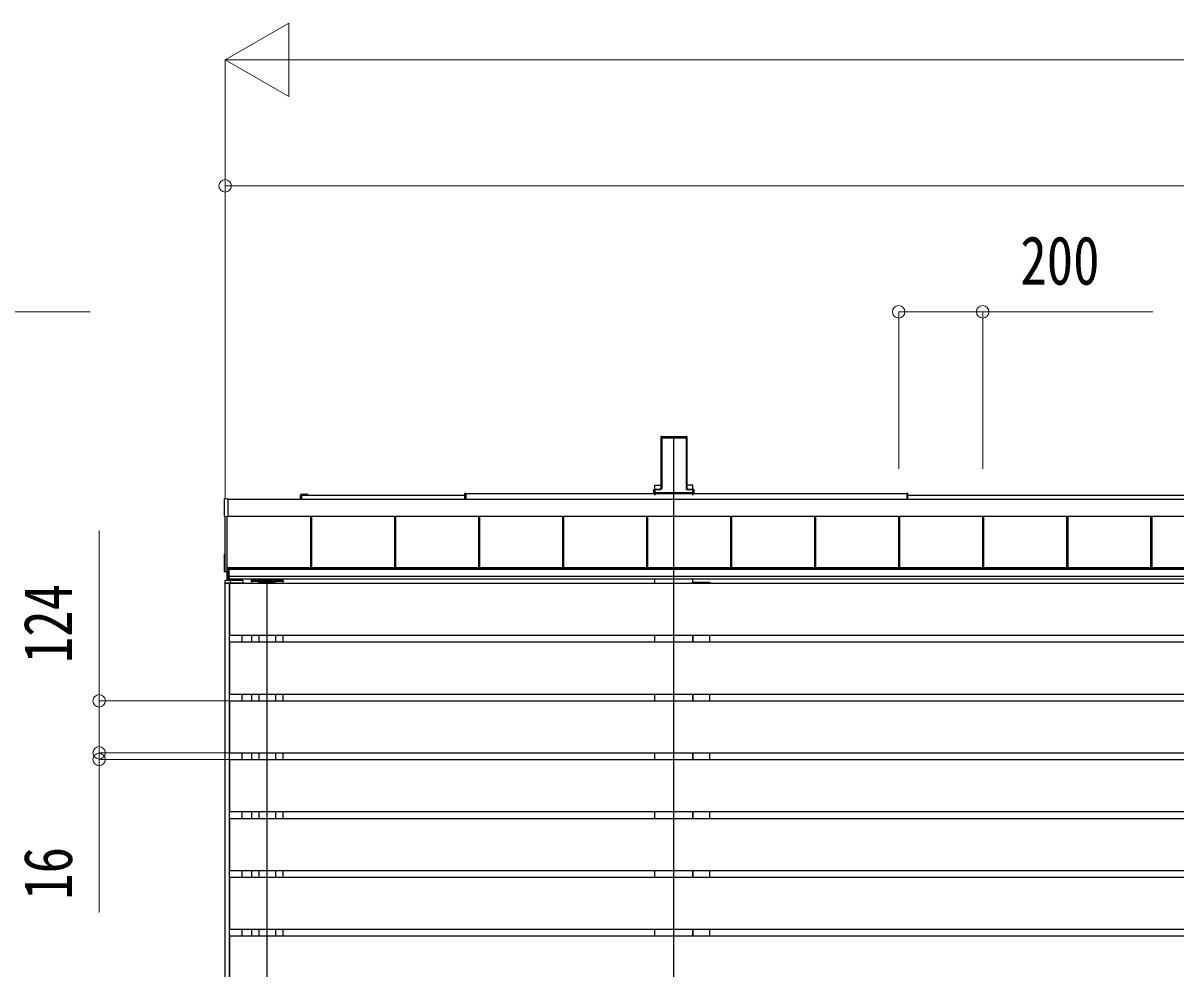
# Model space of a CAD drawing. Units: millimetres, scale not verified. Extents: x -14718 to 14718, y -10397 to 10401.
# Drawn here: x -8663 to -5918, y -3760 to -1508 of the extents above; entities that cross this region are included whole.
import ezdxf
from ezdxf.enums import TextEntityAlignment as Align

# ---------------------------------------------------------------- set-up
doc = ezdxf.new("R2010")
doc.units = ezdxf.units.MM
doc.header["$LTSCALE"] = 50
doc.layers.add('0-4_YKK_12', color=2, linetype='Continuous')
doc.layers.add('0-6_YKK_A1', color=4, linetype='Continuous')
doc.layers.add('0-7_YKK_D', color=6, linetype='Continuous', lineweight=18)
doc.styles.add('ＭＳ ゴシック', font='')
doc.styles.get('ＭＳ ゴシック').set_extended_font_data('MS Gothic')

msp = doc.modelspace()

# ---------------------------------------------------------------- linework, layer by layer
at = {"layer": '0-4_YKK_12'}
for p, q in [((-7113.33, -6081.6), (-7113.33, -2493.01)), ((-8081.33, -6081.6), (-8081.32, -2834.1))]:
    msp.add_line(p, q, dxfattribs=at)
at = {"layer": '0-6_YKK_A1'}
for p, q in [((-7144.22, -2492.51), (-7144.56, -2498.01)), ((-7143.78, -2492.98), (-7144.22, -2492.51)), ((-7143.72, -2492.04), (-7141.68, -2492.04)), ((-7143.72, -2492.04), (-7143.28, -2492.51)), ((-7143.7, -2608.98), (-7143.7, -2493.86)), ((-7143.2, -2493.54), (-7143.2, -2608.66)), ((-7141.37, -2492.37), (-7141.68, -2492.04)), ((-7141.37, -2492.37), (-7085.29, -2492.37)), ((-7140.83, -2495.51), (-7085.83, -2495.51)), ((-7140.83, -2616.87), (-7140.83, -2495.51)), ((-7085.29, -2492.37), (-7084.98, -2492.04)), ((-7084.98, -2492.04), (-7082.94, -2492.04)), ((-7083.45, -2608.66), (-7083.45, -2493.54)), ((-7083.38, -2492.51), (-7082.94, -2492.04)), ((-7082.96, -2493.86), (-7082.96, -2608.98)), ((-7082.44, -2492.51), (-7082.88, -2492.98)), ((-7082.44, -2492.51), (-7082.09, -2498.01)), ((-7144.58, -2498.36), (-7144.58, -2615.03)), ((-7082.08, -2498.36), (-7082.08, -2615.03)), ((-8001.83, -2641.93), (-8001.83, -2631.96)), ((-7999.33, -2629.46), (-7991.79, -2629.46)), ((-7999.33, -2631.96), (-7610.79, -2631.96)), ((-7999.33, -2632.26), (-7999.33, -2641.93)), ((-7985.58, -2631.96), (-7999.03, -2631.96)), ((-7990.87, -2629.46), (-7985.58, -2629.46)), ((-7610.79, -2641.95), (-7610.79, -2628.45)), ((-7608.29, -2627.86), (-6558.29, -2627.86)), ((-7608.29, -2627.86), (-7608.29, -2641.95)), ((-7161.2, -2625.78), (-7161.2, -2626.28)), ((-7161.2, -2626.28), (-7160.73, -2626.28)), ((-7160.73, -2625.78), (-7160.73, -2618.9)), ((-7158.74, -2625.78), (-7160.73, -2625.78)), ((-7160.73, -2625.78), (-7160.73, -2626.28)), ((-7158.74, -2626.28), (-7160.73, -2626.28)), ((-7160.7, -2617.94), (-7145.69, -2617.94)), ((-7158.74, -2618.99), (-7158.74, -2625.78)), ((-7145.16, -2618.99), (-7158.74, -2618.99)), ((-7158.74, -2625.78), (-7067.92, -2625.78)), ((-7158.74, -2626.28), (-7067.92, -2626.28)), ((-7158.73, -2625.78), (-7158.73, -2626.28)), ((-7158.53, -2608.6), (-7144.58, -2608.6)), ((-7158.53, -2617.94), (-7158.53, -2608.6)), ((-7158.53, -2631.96), (-7158.53, -2626.28)), ((-7158.33, -2626.28), (-7158.33, -2631.96)), ((-7157.33, -2625.94), (-7069.33, -2625.94)), ((-7144.59, -2615.39), (-7144.69, -2617)), ((-7144.17, -2617.55), (-7143.79, -2611.46)), ((-7143.29, -2611.49), (-7143.67, -2617.58)), ((-7082.99, -2617.58), (-7083.36, -2611.49)), ((-7082.87, -2611.46), (-7082.49, -2617.55)), ((-7068.13, -2608.6), (-7082.08, -2608.6)), ((-7082.06, -2615.39), (-7081.96, -2617)), ((-7081.49, -2618.49), (-7067.92, -2618.49)), ((-7067.92, -2618.99), (-7081.49, -2618.99)), ((-7080.97, -2617.94), (-7065.96, -2617.94)), ((-7068.33, -2626.28), (-7068.33, -2631.96)), ((-7068.13, -2617.94), (-7068.13, -2608.6)), ((-7068.13, -2631.96), (-7068.13, -2626.28)), ((-7067.92, -2618.49), (-7067.92, -2618.99)), ((-7067.92, -2625.78), (-7067.92, -2618.99)), ((-7065.92, -2625.78), (-7067.92, -2625.78)), ((-7067.92, -2625.78), (-7067.92, -2626.28)), ((-7065.92, -2626.28), (-7067.92, -2626.28)), ((-7065.92, -2618.9), (-7065.92, -2625.78)), ((-7065.92, -2625.78), (-7065.92, -2626.28)), ((-7065.46, -2626.28), (-7065.92, -2626.28)), ((-7065.46, -2625.78), (-7065.46, -2626.28)), ((-6558.29, -2627.86), (-6558.29, -2641.95)), ((-6555.79, -2641.95), (-6555.79, -2628.45)), ((-6555.79, -2631.96), (-4810.79, -2631.96)), ((-8182.83, -2682.37), (-8182.83, -2641.35)), ((-8174.83, -2641.93), (-3176.13, -2641.93)), ((-8174.83, -2683.64), (-8182.36, -2683.18)), ((-8181.33, -2813.54), (-8181.33, -2683.24)), ((-8176.33, -2831.57), (-8176.33, -2683.55)), ((-8174.83, -2681.87), (-3176.13, -2681.87)), ((-8174.83, -2682.11), (-3176.13, -2682.11)), ((-8174.83, -2683.14), (-8174.83, -2683.64)), ((-7977.83, -2804.3), (-7977.83, -2682.11)), ((-7977.43, -2804.3), (-7977.43, -2682.11)), ((-7974.83, -2804.3), (-7974.83, -2682.11)), ((-7777.83, -2804.3), (-7777.83, -2682.11)), ((-7775.23, -2804.3), (-7775.23, -2682.11)), ((-7774.83, -2804.3), (-7774.83, -2682.11)), ((-7577.83, -2804.3), (-7577.83, -2682.11)), ((-7575.23, -2804.3), (-7575.23, -2682.11)), ((-7574.83, -2804.3), (-7574.83, -2682.11)), ((-7377.83, -2804.3), (-7377.83, -2682.11)), ((-7375.23, -2804.3), (-7375.23, -2682.11)), ((-7374.83, -2804.3), (-7374.83, -2682.11)), ((-7177.83, -2804.3), (-7177.83, -2682.11)), ((-7175.23, -2804.3), (-7175.23, -2682.11)), ((-7174.83, -2804.3), (-7174.83, -2682.11)), ((-6977.83, -2804.3), (-6977.83, -2682.11)), ((-6975.23, -2804.3), (-6975.23, -2682.11)), ((-6974.83, -2804.3), (-6974.83, -2682.11)), ((-6777.83, -2804.3), (-6777.83, -2682.11)), ((-6775.23, -2804.3), (-6775.23, -2682.11)), ((-6774.83, -2804.3), (-6774.83, -2682.11)), ((-6577.83, -2804.3), (-6577.83, -2682.11)), ((-6575.23, -2804.3), (-6575.23, -2682.11)), ((-6574.83, -2804.3), (-6574.83, -2682.11)), ((-6377.83, -2804.3), (-6377.83, -2682.11)), ((-6375.23, -2804.3), (-6375.23, -2682.11)), ((-6374.83, -2804.3), (-6374.83, -2682.11)), ((-6177.83, -2804.3), (-6177.83, -2682.11)), ((-6175.23, -2804.3), (-6175.23, -2682.11)), ((-6174.83, -2804.3), (-6174.83, -2682.11)), ((-5977.83, -2804.3), (-5977.83, -2682.11)), ((-5975.23, -2804.3), (-5975.23, -2682.11)), ((-5974.83, -2804.3), (-5974.83, -2682.11)), ((-8182.83, -2813.92), (-8182.83, -2772.89)), ((-8182.36, -2772.4), (-8181.33, -2772.33)), ((-8176.33, -2815.09), (-8182.36, -2814.72)), ((-8181.33, -2813.54), (-8176.33, -2813.54)), ((-8176.33, -2804.04), (-8172.83, -2804.04)), ((-8172.83, -2826.48), (-8176.33, -2826.48)), ((-8172.83, -2804.3), (-3176.13, -2804.3)), ((-8172.83, -2806.31), (-3176.13, -2806.31)), ((-8172.83, -2808.11), (-3176.13, -2808.11)), ((-8172.83, -2808.11), (-3176.13, -2808.11)), ((-8172.83, -2825.08), (-3176.13, -2825.08)), ((-8181.33, -2841.6), (-8181.33, -2835.1)), ((-8181.33, -5205.6), (-8181.33, -2841.6)), ((-8181.33, -2841.6), (-8141.33, -2841.6)), ((-8180.33, -2841.6), (-8181.33, -2841.6)), ((-8180.33, -2834.1), (-8170.42, -2834.1)), ((-8176.33, -2833.09), (-8172.83, -2833.09)), ((-8172.83, -2831.57), (-3176.13, -2831.57)), ((-8171.33, -5205.6), (-8171.33, -2841.6)), ((-8170.83, -2841.6), (-3181.83, -2841.6)), ((-8170.83, -2841.6), (-8170.83, -2965.6)), ((-8168.42, -2834.1), (-8170.42, -2834.1)), ((-8168.02, -2841.6), (-8169.02, -2841.6)), ((-8168.42, -2834.1), (-8140.42, -2834.1)), ((-8119.32, -2836.6), (-8119.24, -2835.05)), ((-8119.32, -2836.6), (-8043.32, -2836.6)), ((-8118.83, -2836.6), (-8118.83, -2841.6)), ((-8118.83, -2836.6), (-8043.83, -2836.6)), ((-8118.24, -2834.1), (-8044.4, -2834.1)), ((-8060.83, -2841.6), (-8101.83, -2841.6)), ((-8101.33, -2841.6), (-8061.33, -2841.6)), ((-8060.83, -2841.6), (-8060.83, -2839.6)), ((-8043.83, -2836.6), (-8043.83, -2841.6)), ((-8043.4, -2835.05), (-8043.32, -2836.6)), ((-7158.53, -2841.6), (-7158.53, -2831.57)), ((-7027.63, -2841.6), (-7068.63, -2841.6)), ((-7068.13, -2841.6), (-7068.13, -2831.57)), ((-7068.13, -2841.6), (-7028.13, -2841.6)), ((-7027.63, -2841.6), (-7027.63, -2839.6)), ((-8170.83, -2965.6), (-3181.83, -2965.6)), ((-8170.83, -2981.6), (-3181.83, -2981.6)), ((-8170.83, -2981.6), (-8170.83, -3105.6)), ((-8141.33, -2981.6), (-8141.33, -2965.6)), ((-8118.83, -2965.6), (-8118.83, -2981.6)), ((-8101.33, -2965.6), (-8101.33, -2981.6)), ((-8061.33, -2965.6), (-8061.33, -2981.6)), ((-8043.83, -2965.6), (-8043.83, -2981.6)), ((-7158.53, -2981.6), (-7158.53, -2965.6)), ((-7068.13, -2981.6), (-7068.13, -2965.6)), ((-7068.13, -2965.6), (-7068.13, -2981.6)), ((-7028.13, -2965.6), (-7028.13, -2981.6)), ((-8170.83, -3105.6), (-3181.83, -3105.6)), ((-8170.83, -3121.6), (-3181.83, -3121.6)), ((-8170.83, -3121.6), (-8170.83, -3245.6)), ((-8141.33, -3121.6), (-8141.33, -3105.6)), ((-8118.83, -3105.6), (-8118.83, -3121.6)), ((-8101.33, -3105.6), (-8101.33, -3121.6)), ((-8061.33, -3105.6), (-8061.33, -3121.6)), ((-8043.83, -3105.6), (-8043.83, -3121.6)), ((-7158.53, -3121.6), (-7158.53, -3105.6)), ((-7068.13, -3121.6), (-7068.13, -3105.6)), ((-7068.13, -3105.6), (-7068.13, -3121.6)), ((-7028.13, -3105.6), (-7028.13, -3121.6)), ((-8170.83, -3245.6), (-3181.83, -3245.6)), ((-8170.83, -3261.6), (-3181.83, -3261.6)), ((-8170.83, -3261.6), (-8170.83, -3385.6)), ((-8141.33, -3261.6), (-8141.33, -3245.6)), ((-8118.83, -3245.6), (-8118.83, -3261.6)), ((-8101.33, -3245.6), (-8101.33, -3261.6)), ((-8061.33, -3245.6), (-8061.33, -3261.6)), ((-8043.83, -3245.6), (-8043.83, -3261.6)), ((-7158.53, -3261.6), (-7158.53, -3245.6)), ((-7068.13, -3261.6), (-7068.13, -3245.6)), ((-7068.13, -3245.6), (-7068.13, -3261.6)), ((-7028.13, -3245.6), (-7028.13, -3261.6)), ((-8170.83, -3385.6), (-3181.83, -3385.6)), ((-8170.83, -3401.6), (-3181.83, -3401.6)), ((-8170.83, -3401.6), (-8170.83, -3525.6)), ((-8141.33, -3401.6), (-8141.33, -3385.6)), ((-8118.83, -3385.6), (-8118.83, -3401.6)), ((-8101.33, -3385.6), (-8101.33, -3401.6)), ((-8061.33, -3385.6), (-8061.33, -3401.6)), ((-8043.83, -3385.6), (-8043.83, -3401.6)), ((-7158.53, -3401.6), (-7158.53, -3385.6)), ((-7068.13, -3401.6), (-7068.13, -3385.6)), ((-7068.13, -3385.6), (-7068.13, -3401.6)), ((-7028.13, -3385.6), (-7028.13, -3401.6)), ((-8170.83, -3525.6), (-3181.83, -3525.6)), ((-8141.33, -3541.6), (-8141.33, -3525.6)), ((-8118.83, -3525.6), (-8118.83, -3541.6)), ((-8101.33, -3525.6), (-8101.33, -3541.6)), ((-8061.33, -3525.6), (-8061.33, -3541.6)), ((-8043.83, -3525.6), (-8043.83, -3541.6)), ((-7158.53, -3541.6), (-7158.53, -3525.6)), ((-7068.13, -3541.6), (-7068.13, -3525.6)), ((-7068.13, -3525.6), (-7068.13, -3541.6)), ((-7028.13, -3525.6), (-7028.13, -3541.6)), ((-8170.83, -3541.6), (-3181.83, -3541.6)), ((-8170.83, -3541.6), (-8170.83, -3665.6)), ((-8170.83, -3665.6), (-3181.83, -3665.6)), ((-8141.33, -3681.6), (-8141.33, -3665.6)), ((-8118.83, -3665.6), (-8118.83, -3681.6)), ((-8101.33, -3665.6), (-8101.33, -3681.6)), ((-8061.33, -3665.6), (-8061.33, -3681.6)), ((-8043.83, -3665.6), (-8043.83, -3681.6)), ((-7158.53, -3681.6), (-7158.53, -3665.6)), ((-7068.13, -3681.6), (-7068.13, -3665.6)), ((-7068.13, -3665.6), (-7068.13, -3681.6)), ((-7028.13, -3665.6), (-7028.13, -3681.6)), ((-8170.83, -3681.6), (-3181.83, -3681.6)), ((-8170.83, -3681.6), (-8170.83, -3805.6))]:
    msp.add_line(p, q, dxfattribs=at)
for points in [[(-7609.86, -2627.45), (-7608.29, -2627.36), (-7608.29, -2628.35), (-7608.29, -2641.95)], [(-7161.2, -2618.43), (-7161.2, -2625.78), (-7160.73, -2625.78)], [(-7158.74, -2618.99), (-7158.74, -2618.49), (-7145.16, -2618.49)], [(-7065.46, -2618.43), (-7065.46, -2625.78), (-7065.92, -2625.78)], [(-6556.73, -2627.45), (-6558.29, -2627.36), (-6558.29, -2628.35), (-6558.29, -2641.95)], [(-8182.36, -2640.85), (-8174.83, -2640.39), (-8174.83, -2640.89), (-8174.83, -2683.14)], [(-8176.33, -2804.04), (-8176.33, -2826.48), (-8176.33, -2833.09)], [(-8173.33, -2804.04), (-8173.33, -2826.48), (-8173.33, -2833.09)], [(-8172.83, -2804.04), (-8172.83, -2826.48), (-8172.83, -2833.09)], [(-8169.42, -2835.04), (-8169.02, -2841.6), (-8170.02, -2841.6), (-8180.33, -2841.6)], [(-8139.42, -2835.04), (-8139.02, -2841.6), (-8140.02, -2841.6), (-8168.02, -2841.6)], [(-8101.83, -2841.6), (-8101.83, -2839.6), (-8060.83, -2839.6)], [(-7068.63, -2841.6), (-7068.63, -2839.6), (-7027.63, -2839.6)]]:
    msp.add_lwpolyline(points, dxfattribs=at)
for centre, radius, start, end in [((-7999.33, -2631.96), 2.5, 90, 180), ((-7999.03, -2632.26), 0.3, 90, 180), ((-7991.79, -2629.66), 0.2, 23.57818, 90), ((-7991.33, -2629.46), 0.3, 203.57818, 336.42182), ((-7990.87, -2629.66), 0.2, 90, 156.42182), ((-7985.58, -2630.71), 1.25, 270, 90), ((-7609.79, -2628.45), 1, 93.5, 180), ((-7160.23, -2618.9), 0.501, 90.24971, 179.75029), ((-7066.42, -2618.9), 0.501, 0.24971, 89.75029), ((-6556.79, -2628.45), 1, 0, 86.5), ((-8182.33, -2641.35), 0.497, 93.16944, 179.94772), ((-8181.96, -2682.41), 0.873, 177.74142, 242.53793), ((-8182.33, -2772.89), 0.497, 93.16944, 179.94772), ((-8181.96, -2813.95), 0.873, 177.74142, 242.53793), ((-8180.33, -2835.1), 1, 90, 180), ((-8170.42, -2835.1), 1, 3.5, 90), ((-8140.42, -2835.1), 1, 3.5, 90), ((-8118.24, -2835.1), 1, 90, 177), ((-8044.4, -2835.1), 1, 3, 90)]:
    msp.add_arc(centre, radius, start, end, dxfattribs=at)
for centre, major_axis, ratio, start_param, end_param in [((-7143.72, -2492.54), (0.346, -0.364), 0.996462, 2.3838095, 3.8892836), ((-7144, -2496.01), (0.22, 3.04), 0.070684, 5.5043854, 6.2286971), ((-7143.51, -2496.04), (0.22, 3.54), 0.060877, 5.5025319, 6.2268436), ((-7083.15, -2496.04), (-0.22, 3.54), 0.060877, 0.0563417, 0.7806534), ((-7082.65, -2496.01), (-0.22, 3.04), 0.070684, 0.0544883, 0.7787999), ((-7082.94, -2492.54), (-0.346, -0.364), 0.996462, 2.3939017, 3.8993758), ((-7144.53, -2498.01), (0.031, 0.5), 0.061627, 1.5746234, 2.3600215), ((-7082.12, -2498.01), (-0.031, 0.5), 0.061627, 3.9231638, 4.7085619), ((-7160.7, -2618.44), (0.355, -0.355), 0.99628, 2.358058, 3.9251274), ((-7158.74, -2618.89), (2, 0), 0.045872, 3.2026792, 4.712389), ((-7158.74, -2618.4), (1.5, 0), 0.061163, 3.2026792, 4.712389), ((-7145.69, -2616.93), (0.691, -0.728), 0.996462, 5.5254021, 7.0308762), ((-7145.17, -2617.48), (-0.693, 0.73), 0.992955, 2.3838095, 3.8892836), ((-7145.17, -2617.48), (1.04, -1.09), 0.996462, 5.5254021, 7.0308762), ((-7144.62, -2615.39), (0.031, 0.5), 0.061627, 4.716216, 5.5016142), ((-7144, -2611.46), (0.22, 3.5), 0.061627, 4.716216, 5.5016142), ((-7143.51, -2611.49), (0.22, 4), 0.053972, 4.7153191, 5.5007173), ((-7083.15, -2611.49), (-0.22, 4), 0.053972, 0.782468, 1.5678662), ((-7081.49, -2617.48), (-1.04, -1.09), 0.996462, 5.5354944, 7.0409685), ((-7082.65, -2611.46), (-0.22, 3.5), 0.061627, 0.7815711, 1.5669693), ((-7081.49, -2617.48), (0.693, 0.73), 0.992955, 2.3939017, 3.8993758), ((-7082.03, -2615.39), (-0.031, 0.5), 0.061627, 0.7815711, 1.5669693), ((-7080.96, -2616.93), (-0.691, -0.728), 0.996462, 5.5354944, 7.0409685), ((-7067.92, -2618.4), (1.5, 0), 0.061163, 4.712389, 6.2220988), ((-7067.92, -2618.89), (2, 0), 0.045872, 4.712389, 6.2220988), ((-7065.96, -2618.44), (-0.355, -0.355), 0.99628, 2.358058, 3.9251274)]:
    msp.add_ellipse(centre, major_axis=major_axis, ratio=ratio, start_param=start_param, end_param=end_param, dxfattribs=at)
at = {"layer": '0-7_YKK_D', "color": 1}
for p, q in [((-8181.33, -1595.51), (-8029.77, -1508.01)), ((-8029.77, -1683.01), (-8029.77, -1508.01)), ((-8181.33, -2620.53), (-8181.33, -1594.51)), ((-8181.33, -1595.51), (-8029.77, -1683.01)), ((-8181.33, -1595.51), (-7878.22, -1595.51)), ((-8006.33, -1595.51), (1656.67, -1595.51))]:
    msp.add_line(p, q, dxfattribs=at)
at = {"layer": '0-7_YKK_D'}
for p, q in [((-8181.33, -2640.95), (-8181.33, -1894.51)), ((-3171.33, -1895.51), (-8181.33, -1895.51)), ((-6577.83, -2569.47), (-6577.83, -2194.51)), ((-6377.83, -2569.47), (-6377.83, -2194.51)), ((-8171.83, -3121.6), (-8482.33, -3121.6)), ((-8481.33, -3245.6), (-8481.33, -3186.1)), ((-8171.83, -3245.6), (-8482.33, -3245.6)), ((-8171.83, -3245.6), (-8482.33, -3245.6)), ((-8171.83, -3261.6), (-8482.33, -3261.6)), ((-8481.33, -3245.6), (-8481.33, -3261.6)), ((-8481.33, -3261.6), (-8481.33, -3625.4))]:
    msp.add_line(p, q, dxfattribs=at)
for points in [[(-9829.65, -3081.23), (-9812.43, -3024.27), (-9561.97, -2195.51), (-8503.09, -2195.51)], [(-6577.83, -2195.51), (-6377.83, -2195.51), (-5972.73, -2195.51)], [(-8481.33, -3245.6), (-8481.33, -3121.6), (-8481.33, -2716.5)]]:
    msp.add_lwpolyline(points, dxfattribs=at)
for centre in [(-8181.33, -1895.51), (-6577.83, -2195.51), (-6377.83, -2195.51), (-8481.33, -3121.6), (-8481.33, -3245.6), (-8481.33, -3245.6), (-8481.33, -3261.6)]:
    msp.add_circle(centre, 14.88, dxfattribs=at)

# ---------------------------------------------------------------- texts
at = {"layer": '0-7_YKK_D', "style": 'ＭＳ ゴシック', "width": 0.8}
msp.add_text('200', height=115.5, dxfattribs=at).set_placement((-6288.33, -2165.51), align=Align.BOTTOM_LEFT)
for s, p in [('124', (-8511.33, -3032.1)), ('16', (-8511.33, -3595.4))]:
    msp.add_text(s, height=115.5, rotation=90, dxfattribs=at).set_placement(p, align=Align.BOTTOM_LEFT)

doc.saveas('drawing.dxf')
